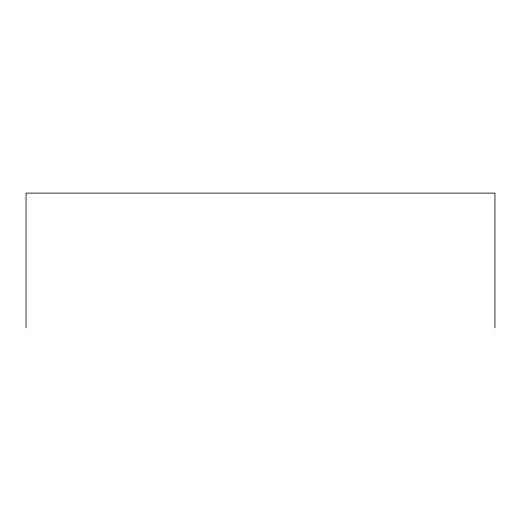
<?xml version="1.0" encoding="UTF-8"?>
<svg xmlns="http://www.w3.org/2000/svg" width="521" height="521" viewBox="0 0 521 521"><rect width="100%" height="100%" fill="white"/><g stroke="black" fill="none" stroke-linecap="round" stroke-linejoin="round"><path stroke-width="0.78" d="M494.95 327.878L494.95 193.122L26.05 193.122L26.05 327.878"/></g></svg>
